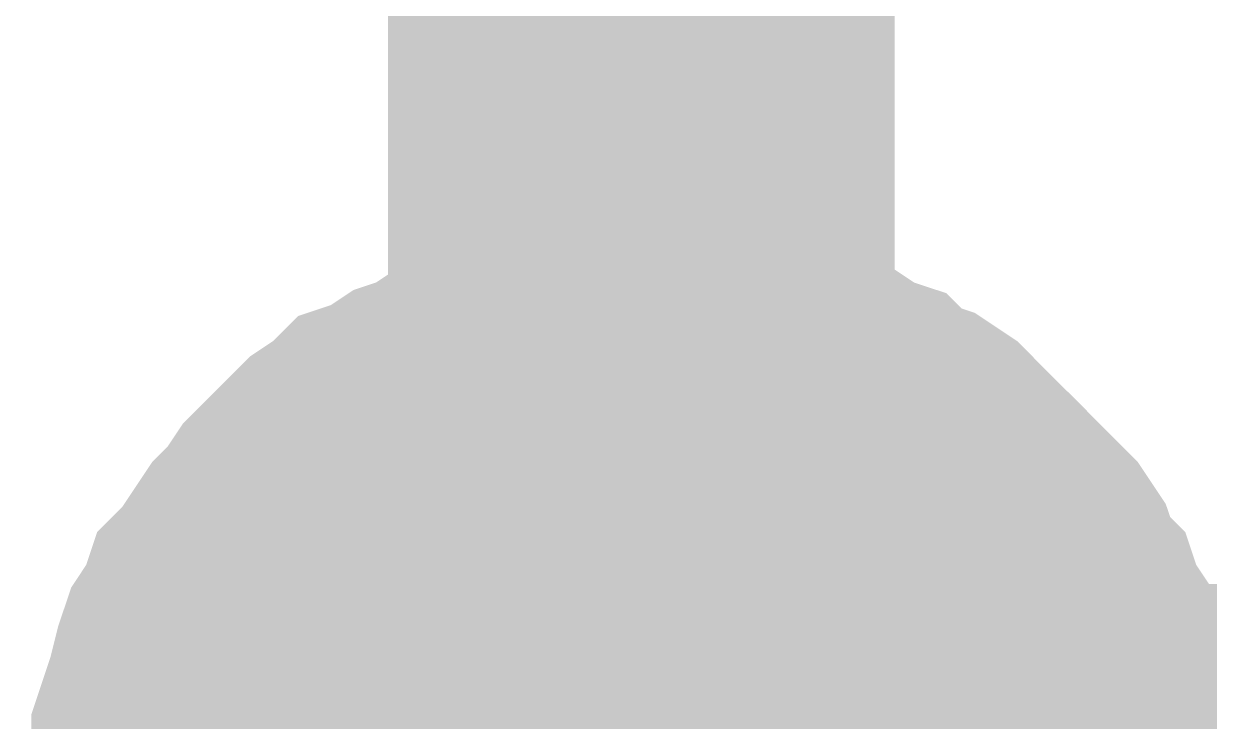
# Model space of a CAD drawing. Header units: inches. Extents: x 0 to 841, y 0 to 594.
# Drawn here: x 344.095 to 345.848, y 255.162 to 256.194 of the extents above; entities that cross this region are included whole.
import ezdxf

# ---------------------------------------------------------------- set-up
doc = ezdxf.new("R2010")
doc.units = ezdxf.units.IN
doc.layers.add('Sheet', color=255, linetype='Continuous')

msp = doc.modelspace()

# ---------------------------------------------------------------- linework, layer by layer
at = {"layer": 'Sheet'}
for points in [[(345.0081, 249.993, 0.7493, 0.7493, 0), (345.0081, 254.9901, 0.7493, 0.7493, 0), (345.0081, 259.9985, 0.7493, 0.7493, 0), (345.0081, 264.9957, 0.7493, 0.7493, 0), (345.0081, 269.9929, 0.7493, 0.7493, 0), (350.0049, 269.9929, 0.7493, 0.7493, 0)], [(344.2445, 254.9901, 0.2997, 0.2997, 0), (344.2445, 255.0351, 0.2997, 0.2997, 0), (344.2445, 255.0687, 0.2997, 0.2997, 0), (344.2557, 255.1024, 0.2997, 0.2997, 0), (344.2557, 255.1473, 0.2997, 0.2997, 0), (344.267, 255.181, 0.2997, 0.2997, 0), (344.2782, 255.2147, 0.2997, 0.2997, 0), (344.2894, 255.2596, 0.2997, 0.2997, 0), (344.3007, 255.2933, 0.2997, 0.2997, 0), (344.3231, 255.327, 0.2997, 0.2997, 0), (344.3343, 255.3607, 0.2997, 0.2997, 0), (344.3568, 255.3832, 0.2997, 0.2997, 0), (344.3793, 255.4169, 0.2997, 0.2997, 0), (344.4017, 255.4505, 0.2997, 0.2997, 0), (344.4242, 255.473, 0.2997, 0.2997, 0), (344.4466, 255.5067, 0.2997, 0.2997, 0), (344.4691, 255.5292, 0.2997, 0.2997, 0), (344.4915, 255.5516, 0.2997, 0.2997, 0), (344.5252, 255.5853, 0.2997, 0.2997, 0), (344.5589, 255.6078, 0.2997, 0.2997, 0), (344.5814, 255.6302, 0.2997, 0.2997, 0), (344.6151, 255.6414, 0.2997, 0.2997, 0), (344.6488, 255.6639, 0.2997, 0.2997, 0), (344.6824, 255.6751, 0.2997, 0.2997, 0), (344.7161, 255.6976, 0.2997, 0.2997, 0), (344.7498, 255.7088, 0.2997, 0.2997, 0), (344.7835, 255.7201, 0.2997, 0.2997, 0), (344.8172, 255.7313, 0.2997, 0.2997, 0), (344.8509, 255.7425, 0.2997, 0.2997, 0), (344.8958, 255.7425, 0.2997, 0.2997, 0), (344.9295, 255.7537, 0.2997, 0.2997, 0), (344.9744, 255.7537, 0.2997, 0.2997, 0), (345.0081, 255.7537, 0.2997, 0.2997, 0)], [(344.2445, 254.9901, 0.2997, 0.2997, 0), (344.2445, 255.0351, 0.2997, 0.2997, 0), (344.2445, 255.0687, 0.2997, 0.2997, 0), (344.2557, 255.1024, 0.2997, 0.2997, 0), (344.2557, 255.1473, 0.2997, 0.2997, 0), (344.267, 255.181, 0.2997, 0.2997, 0), (344.2782, 255.2147, 0.2997, 0.2997, 0), (344.2894, 255.2596, 0.2997, 0.2997, 0), (344.3007, 255.2933, 0.2997, 0.2997, 0), (344.3231, 255.327, 0.2997, 0.2997, 0), (344.3343, 255.3607, 0.2997, 0.2997, 0), (344.3568, 255.3832, 0.2997, 0.2997, 0), (344.3793, 255.4169, 0.2997, 0.2997, 0), (344.4017, 255.4505, 0.2997, 0.2997, 0), (344.4242, 255.473, 0.2997, 0.2997, 0), (344.4466, 255.5067, 0.2997, 0.2997, 0), (344.4691, 255.5292, 0.2997, 0.2997, 0), (344.4915, 255.5516, 0.2997, 0.2997, 0), (344.5252, 255.5853, 0.2997, 0.2997, 0), (344.5589, 255.6078, 0.2997, 0.2997, 0), (344.5814, 255.6302, 0.2997, 0.2997, 0), (344.6151, 255.6414, 0.2997, 0.2997, 0), (344.6488, 255.6639, 0.2997, 0.2997, 0), (344.6824, 255.6751, 0.2997, 0.2997, 0), (344.7161, 255.6976, 0.2997, 0.2997, 0), (344.7498, 255.7088, 0.2997, 0.2997, 0), (344.7835, 255.7201, 0.2997, 0.2997, 0), (344.8172, 255.7313, 0.2997, 0.2997, 0), (344.8509, 255.7425, 0.2997, 0.2997, 0), (344.8958, 255.7425, 0.2997, 0.2997, 0), (344.9295, 255.7537, 0.2997, 0.2997, 0), (344.9744, 255.7537, 0.2997, 0.2997, 0), (345.0081, 255.7537, 0.2997, 0.2997, 0)], [(345.0081, 255.7537, 0.2997, 0.2997, 0), (345.0081, 255.7537, 0.2997, 0.2997, 0)], [(345.0081, 255.7537, 0.2997, 0.2997, 0), (345.053, 255.7537, 0.2997, 0.2997, 0), (345.0867, 255.7537, 0.2997, 0.2997, 0), (345.1204, 255.7425, 0.2997, 0.2997, 0), (345.1653, 255.7425, 0.2997, 0.2997, 0), (345.199, 255.7313, 0.2997, 0.2997, 0), (345.2327, 255.7201, 0.2997, 0.2997, 0), (345.2776, 255.7088, 0.2997, 0.2997, 0), (345.3113, 255.6976, 0.2997, 0.2997, 0), (345.3449, 255.6751, 0.2997, 0.2997, 0), (345.3786, 255.6639, 0.2997, 0.2997, 0), (345.4011, 255.6414, 0.2997, 0.2997, 0), (345.4348, 255.6302, 0.2997, 0.2997, 0), (345.4685, 255.6078, 0.2997, 0.2997, 0), (345.4909, 255.5853, 0.2997, 0.2997, 0), (345.5246, 255.5516, 0.2997, 0.2997, 0), (345.5471, 255.5292, 0.2997, 0.2997, 0), (345.5695, 255.5067, 0.2997, 0.2997, 0), (345.6032, 255.473, 0.2997, 0.2997, 0), (345.6257, 255.4505, 0.2997, 0.2997, 0), (345.6481, 255.4169, 0.2997, 0.2997, 0), (345.6594, 255.3832, 0.2997, 0.2997, 0), (345.6818, 255.3607, 0.2997, 0.2997, 0), (345.693, 255.327, 0.2997, 0.2997, 0), (345.7155, 255.2933, 0.2997, 0.2997, 0), (345.7267, 255.2596, 0.2997, 0.2997, 0), (345.738, 255.2147, 0.2997, 0.2997, 0), (345.7492, 255.181, 0.2997, 0.2997, 0), (345.7604, 255.1473, 0.2997, 0.2997, 0), (345.7604, 255.1024, 0.2997, 0.2997, 0), (345.7716, 255.0687, 0.2997, 0.2997, 0), (345.7716, 255.0351, 0.2997, 0.2997, 0), (345.7716, 254.9901, 0.2997, 0.2997, 0)], [(345.0081, 255.7537, 0.2997, 0.2997, 0), (345.0081, 255.7537, 0.2997, 0.2997, 0)], [(345.0081, 255.7537, 0.2997, 0.2997, 0), (345.053, 255.7537, 0.2997, 0.2997, 0), (345.0867, 255.7537, 0.2997, 0.2997, 0), (345.1204, 255.7425, 0.2997, 0.2997, 0), (345.1653, 255.7425, 0.2997, 0.2997, 0), (345.199, 255.7313, 0.2997, 0.2997, 0), (345.2327, 255.7201, 0.2997, 0.2997, 0), (345.2776, 255.7088, 0.2997, 0.2997, 0), (345.3113, 255.6976, 0.2997, 0.2997, 0), (345.3449, 255.6751, 0.2997, 0.2997, 0), (345.3786, 255.6639, 0.2997, 0.2997, 0), (345.4011, 255.6414, 0.2997, 0.2997, 0), (345.4348, 255.6302, 0.2997, 0.2997, 0), (345.4685, 255.6078, 0.2997, 0.2997, 0), (345.4909, 255.5853, 0.2997, 0.2997, 0), (345.5246, 255.5516, 0.2997, 0.2997, 0), (345.5471, 255.5292, 0.2997, 0.2997, 0), (345.5695, 255.5067, 0.2997, 0.2997, 0), (345.6032, 255.473, 0.2997, 0.2997, 0), (345.6257, 255.4505, 0.2997, 0.2997, 0), (345.6481, 255.4169, 0.2997, 0.2997, 0), (345.6594, 255.3832, 0.2997, 0.2997, 0), (345.6818, 255.3607, 0.2997, 0.2997, 0), (345.693, 255.327, 0.2997, 0.2997, 0), (345.7155, 255.2933, 0.2997, 0.2997, 0), (345.7267, 255.2596, 0.2997, 0.2997, 0), (345.738, 255.2147, 0.2997, 0.2997, 0), (345.7492, 255.181, 0.2997, 0.2997, 0), (345.7604, 255.1473, 0.2997, 0.2997, 0), (345.7604, 255.1024, 0.2997, 0.2997, 0), (345.7716, 255.0687, 0.2997, 0.2997, 0), (345.7716, 255.0351, 0.2997, 0.2997, 0), (345.7716, 254.9901, 0.2997, 0.2997, 0)], [(344.2557, 255.1024, 0.0991, 0.0991, 0), (344.2557, 255.1473, 0.0991, 0.0991, 0), (344.267, 255.181, 0.0991, 0.0991, 0), (344.2782, 255.2147, 0.0991, 0.0991, 0), (344.2894, 255.2596, 0.0991, 0.0991, 0), (344.3007, 255.2933, 0.0991, 0.0991, 0), (344.3231, 255.327, 0.0991, 0.0991, 0), (344.3343, 255.3607, 0.0991, 0.0991, 0), (344.3568, 255.3832, 0.0991, 0.0991, 0), (344.3793, 255.4169, 0.0991, 0.0991, 0), (344.4017, 255.4505, 0.0991, 0.0991, 0), (344.4242, 255.473, 0.0991, 0.0991, 0), (344.4466, 255.5067, 0.0991, 0.0991, 0), (344.4691, 255.5292, 0.0991, 0.0991, 0), (344.4915, 255.5516, 0.0991, 0.0991, 0), (344.5252, 255.5853, 0.0991, 0.0991, 0), (344.5589, 255.6078, 0.0991, 0.0991, 0), (344.5814, 255.6302, 0.0991, 0.0991, 0), (344.6151, 255.6414, 0.0991, 0.0991, 0), (344.6488, 255.6639, 0.0991, 0.0991, 0), (344.6824, 255.6751, 0.0991, 0.0991, 0), (344.7161, 255.6976, 0.0991, 0.0991, 0), (344.7498, 255.7088, 0.0991, 0.0991, 0), (344.7835, 255.7201, 0.0991, 0.0991, 0), (344.8172, 255.7313, 0.0991, 0.0991, 0), (344.8509, 255.7425, 0.0991, 0.0991, 0), (344.8958, 255.7425, 0.0991, 0.0991, 0), (344.9295, 255.7537, 0.0991, 0.0991, 0), (344.9744, 255.7537, 0.0991, 0.0991, 0), (345.0081, 255.7537, 0.0991, 0.0991, 0)], [(344.2557, 255.1024, 0.0991, 0.0991, 0), (344.2557, 255.1473, 0.0991, 0.0991, 0), (344.267, 255.181, 0.0991, 0.0991, 0), (344.2782, 255.2147, 0.0991, 0.0991, 0), (344.2894, 255.2596, 0.0991, 0.0991, 0), (344.3007, 255.2933, 0.0991, 0.0991, 0), (344.3231, 255.327, 0.0991, 0.0991, 0), (344.3343, 255.3607, 0.0991, 0.0991, 0), (344.3568, 255.3832, 0.0991, 0.0991, 0), (344.3793, 255.4169, 0.0991, 0.0991, 0), (344.4017, 255.4505, 0.0991, 0.0991, 0), (344.4242, 255.473, 0.0991, 0.0991, 0), (344.4466, 255.5067, 0.0991, 0.0991, 0), (344.4691, 255.5292, 0.0991, 0.0991, 0), (344.4915, 255.5516, 0.0991, 0.0991, 0), (344.5252, 255.5853, 0.0991, 0.0991, 0), (344.5589, 255.6078, 0.0991, 0.0991, 0), (344.5814, 255.6302, 0.0991, 0.0991, 0), (344.6151, 255.6414, 0.0991, 0.0991, 0), (344.6488, 255.6639, 0.0991, 0.0991, 0), (344.6824, 255.6751, 0.0991, 0.0991, 0), (344.7161, 255.6976, 0.0991, 0.0991, 0), (344.7498, 255.7088, 0.0991, 0.0991, 0), (344.7835, 255.7201, 0.0991, 0.0991, 0), (344.8172, 255.7313, 0.0991, 0.0991, 0), (344.8509, 255.7425, 0.0991, 0.0991, 0), (344.8958, 255.7425, 0.0991, 0.0991, 0), (344.9295, 255.7537, 0.0991, 0.0991, 0), (344.9744, 255.7537, 0.0991, 0.0991, 0), (345.0081, 255.7537, 0.0991, 0.0991, 0)], [(345.0081, 255.7537, 0.0991, 0.0991, 0), (345.0081, 255.7537, 0.0991, 0.0991, 0)], [(345.0081, 255.7537, 0.0991, 0.0991, 0), (345.053, 255.7537, 0.0991, 0.0991, 0), (345.0867, 255.7537, 0.0991, 0.0991, 0), (345.1204, 255.7425, 0.0991, 0.0991, 0), (345.1653, 255.7425, 0.0991, 0.0991, 0), (345.199, 255.7313, 0.0991, 0.0991, 0), (345.2327, 255.7201, 0.0991, 0.0991, 0), (345.2776, 255.7088, 0.0991, 0.0991, 0), (345.3113, 255.6976, 0.0991, 0.0991, 0), (345.3449, 255.6751, 0.0991, 0.0991, 0), (345.3786, 255.6639, 0.0991, 0.0991, 0), (345.4011, 255.6414, 0.0991, 0.0991, 0), (345.4348, 255.6302, 0.0991, 0.0991, 0), (345.4685, 255.6078, 0.0991, 0.0991, 0), (345.4909, 255.5853, 0.0991, 0.0991, 0), (345.5246, 255.5516, 0.0991, 0.0991, 0), (345.5471, 255.5292, 0.0991, 0.0991, 0), (345.5695, 255.5067, 0.0991, 0.0991, 0), (345.6032, 255.473, 0.0991, 0.0991, 0), (345.6257, 255.4505, 0.0991, 0.0991, 0), (345.6481, 255.4169, 0.0991, 0.0991, 0), (345.6594, 255.3832, 0.0991, 0.0991, 0), (345.6818, 255.3607, 0.0991, 0.0991, 0), (345.693, 255.327, 0.0991, 0.0991, 0), (345.7155, 255.2933, 0.0991, 0.0991, 0), (345.7267, 255.2596, 0.0991, 0.0991, 0), (345.738, 255.2147, 0.0991, 0.0991, 0), (345.7492, 255.181, 0.0991, 0.0991, 0), (345.7604, 255.1473, 0.0991, 0.0991, 0), (345.7604, 255.1024, 0.0991, 0.0991, 0)], [(345.0081, 255.7537, 0.0991, 0.0991, 0), (345.0081, 255.7537, 0.0991, 0.0991, 0)], [(345.0081, 255.7537, 0.0991, 0.0991, 0), (345.053, 255.7537, 0.0991, 0.0991, 0), (345.0867, 255.7537, 0.0991, 0.0991, 0), (345.1204, 255.7425, 0.0991, 0.0991, 0), (345.1653, 255.7425, 0.0991, 0.0991, 0), (345.199, 255.7313, 0.0991, 0.0991, 0), (345.2327, 255.7201, 0.0991, 0.0991, 0), (345.2776, 255.7088, 0.0991, 0.0991, 0), (345.3113, 255.6976, 0.0991, 0.0991, 0), (345.3449, 255.6751, 0.0991, 0.0991, 0), (345.3786, 255.6639, 0.0991, 0.0991, 0), (345.4011, 255.6414, 0.0991, 0.0991, 0), (345.4348, 255.6302, 0.0991, 0.0991, 0), (345.4685, 255.6078, 0.0991, 0.0991, 0), (345.4909, 255.5853, 0.0991, 0.0991, 0), (345.5246, 255.5516, 0.0991, 0.0991, 0), (345.5471, 255.5292, 0.0991, 0.0991, 0), (345.5695, 255.5067, 0.0991, 0.0991, 0), (345.6032, 255.473, 0.0991, 0.0991, 0), (345.6257, 255.4505, 0.0991, 0.0991, 0), (345.6481, 255.4169, 0.0991, 0.0991, 0), (345.6594, 255.3832, 0.0991, 0.0991, 0), (345.6818, 255.3607, 0.0991, 0.0991, 0), (345.693, 255.327, 0.0991, 0.0991, 0), (345.7155, 255.2933, 0.0991, 0.0991, 0), (345.7267, 255.2596, 0.0991, 0.0991, 0), (345.738, 255.2147, 0.0991, 0.0991, 0), (345.7492, 255.181, 0.0991, 0.0991, 0), (345.7604, 255.1473, 0.0991, 0.0991, 0), (345.7604, 255.1024, 0.0991, 0.0991, 0)], [(344.5028, 254.9901, 0.2997, 0.2997, 0), (344.5028, 255.0126, 0.2997, 0.2997, 0), (344.5028, 255.0463, 0.2997, 0.2997, 0), (344.514, 255.0687, 0.2997, 0.2997, 0), (344.514, 255.0912, 0.2997, 0.2997, 0), (344.514, 255.1137, 0.2997, 0.2997, 0), (344.5252, 255.1473, 0.2997, 0.2997, 0), (344.5365, 255.1698, 0.2997, 0.2997, 0), (344.5477, 255.1923, 0.2997, 0.2997, 0), (344.5477, 255.2147, 0.2997, 0.2997, 0), (344.5589, 255.2372, 0.2997, 0.2997, 0), (344.5702, 255.2596, 0.2997, 0.2997, 0), (344.5926, 255.2821, 0.2997, 0.2997, 0), (344.6038, 255.2933, 0.2997, 0.2997, 0), (344.6151, 255.3158, 0.2997, 0.2997, 0), (344.6375, 255.3382, 0.2997, 0.2997, 0), (344.6488, 255.3495, 0.2997, 0.2997, 0), (344.6712, 255.3719, 0.2997, 0.2997, 0), (344.6824, 255.3832, 0.2997, 0.2997, 0), (344.7049, 255.4056, 0.2997, 0.2997, 0), (344.7274, 255.4169, 0.2997, 0.2997, 0), (344.7498, 255.4281, 0.2997, 0.2997, 0), (344.761, 255.4393, 0.2997, 0.2997, 0), (344.7835, 255.4505, 0.2997, 0.2997, 0), (344.806, 255.4618, 0.2997, 0.2997, 0), (344.8284, 255.473, 0.2997, 0.2997, 0), (344.8621, 255.4842, 0.2997, 0.2997, 0), (344.8846, 255.4955, 0.2997, 0.2997, 0), (344.907, 255.4955, 0.2997, 0.2997, 0), (344.9295, 255.4955, 0.2997, 0.2997, 0), (344.9519, 255.5067, 0.2997, 0.2997, 0), (344.9856, 255.5067, 0.2997, 0.2997, 0), (345.0081, 255.5067, 0.2997, 0.2997, 0)], [(344.5028, 254.9901, 0.2997, 0.2997, 0), (344.5028, 255.0126, 0.2997, 0.2997, 0), (344.5028, 255.0463, 0.2997, 0.2997, 0), (344.514, 255.0687, 0.2997, 0.2997, 0), (344.514, 255.0912, 0.2997, 0.2997, 0), (344.514, 255.1137, 0.2997, 0.2997, 0), (344.5252, 255.1473, 0.2997, 0.2997, 0), (344.5365, 255.1698, 0.2997, 0.2997, 0), (344.5477, 255.1923, 0.2997, 0.2997, 0), (344.5477, 255.2147, 0.2997, 0.2997, 0), (344.5589, 255.2372, 0.2997, 0.2997, 0), (344.5702, 255.2596, 0.2997, 0.2997, 0), (344.5926, 255.2821, 0.2997, 0.2997, 0), (344.6038, 255.2933, 0.2997, 0.2997, 0), (344.6151, 255.3158, 0.2997, 0.2997, 0), (344.6375, 255.3382, 0.2997, 0.2997, 0), (344.6488, 255.3495, 0.2997, 0.2997, 0), (344.6712, 255.3719, 0.2997, 0.2997, 0), (344.6824, 255.3832, 0.2997, 0.2997, 0), (344.7049, 255.4056, 0.2997, 0.2997, 0), (344.7274, 255.4169, 0.2997, 0.2997, 0), (344.7498, 255.4281, 0.2997, 0.2997, 0), (344.761, 255.4393, 0.2997, 0.2997, 0), (344.7835, 255.4505, 0.2997, 0.2997, 0), (344.806, 255.4618, 0.2997, 0.2997, 0), (344.8284, 255.473, 0.2997, 0.2997, 0), (344.8621, 255.4842, 0.2997, 0.2997, 0), (344.8846, 255.4955, 0.2997, 0.2997, 0), (344.907, 255.4955, 0.2997, 0.2997, 0), (344.9295, 255.4955, 0.2997, 0.2997, 0), (344.9519, 255.5067, 0.2997, 0.2997, 0), (344.9856, 255.5067, 0.2997, 0.2997, 0), (345.0081, 255.5067, 0.2997, 0.2997, 0)], [(345.0081, 255.5067, 0.2997, 0.2997, 0), (345.0081, 255.5067, 0.2997, 0.2997, 0)], [(345.0081, 255.5067, 0.2997, 0.2997, 0), (345.0305, 255.5067, 0.2997, 0.2997, 0), (345.0642, 255.5067, 0.2997, 0.2997, 0), (345.0867, 255.4955, 0.2997, 0.2997, 0), (345.1091, 255.4955, 0.2997, 0.2997, 0), (345.1316, 255.4955, 0.2997, 0.2997, 0), (345.1541, 255.4842, 0.2997, 0.2997, 0), (345.1877, 255.473, 0.2997, 0.2997, 0), (345.2102, 255.4618, 0.2997, 0.2997, 0), (345.2327, 255.4505, 0.2997, 0.2997, 0), (345.2551, 255.4393, 0.2997, 0.2997, 0), (345.2663, 255.4281, 0.2997, 0.2997, 0), (345.2888, 255.4169, 0.2997, 0.2997, 0), (345.3113, 255.4056, 0.2997, 0.2997, 0), (345.3337, 255.3832, 0.2997, 0.2997, 0), (345.3449, 255.3719, 0.2997, 0.2997, 0), (345.3674, 255.3495, 0.2997, 0.2997, 0), (345.3786, 255.3382, 0.2997, 0.2997, 0), (345.4011, 255.3158, 0.2997, 0.2997, 0), (345.4123, 255.2933, 0.2997, 0.2997, 0), (345.4235, 255.2821, 0.2997, 0.2997, 0), (345.446, 255.2596, 0.2997, 0.2997, 0), (345.4572, 255.2372, 0.2997, 0.2997, 0), (345.4685, 255.2147, 0.2997, 0.2997, 0), (345.4685, 255.1923, 0.2997, 0.2997, 0), (345.4797, 255.1698, 0.2997, 0.2997, 0), (345.4909, 255.1473, 0.2997, 0.2997, 0), (345.5021, 255.1137, 0.2997, 0.2997, 0), (345.5021, 255.0912, 0.2997, 0.2997, 0), (345.5021, 255.0687, 0.2997, 0.2997, 0), (345.5134, 255.0463, 0.2997, 0.2997, 0), (345.5134, 255.0126, 0.2997, 0.2997, 0), (345.5134, 254.9901, 0.2997, 0.2997, 0)], [(345.0081, 255.5067, 0.2997, 0.2997, 0), (345.0081, 255.5067, 0.2997, 0.2997, 0)], [(345.0081, 255.5067, 0.2997, 0.2997, 0), (345.0305, 255.5067, 0.2997, 0.2997, 0), (345.0642, 255.5067, 0.2997, 0.2997, 0), (345.0867, 255.4955, 0.2997, 0.2997, 0), (345.1091, 255.4955, 0.2997, 0.2997, 0), (345.1316, 255.4955, 0.2997, 0.2997, 0), (345.1541, 255.4842, 0.2997, 0.2997, 0), (345.1877, 255.473, 0.2997, 0.2997, 0), (345.2102, 255.4618, 0.2997, 0.2997, 0), (345.2327, 255.4505, 0.2997, 0.2997, 0), (345.2551, 255.4393, 0.2997, 0.2997, 0), (345.2663, 255.4281, 0.2997, 0.2997, 0), (345.2888, 255.4169, 0.2997, 0.2997, 0), (345.3113, 255.4056, 0.2997, 0.2997, 0), (345.3337, 255.3832, 0.2997, 0.2997, 0), (345.3449, 255.3719, 0.2997, 0.2997, 0), (345.3674, 255.3495, 0.2997, 0.2997, 0), (345.3786, 255.3382, 0.2997, 0.2997, 0), (345.4011, 255.3158, 0.2997, 0.2997, 0), (345.4123, 255.2933, 0.2997, 0.2997, 0), (345.4235, 255.2821, 0.2997, 0.2997, 0), (345.446, 255.2596, 0.2997, 0.2997, 0), (345.4572, 255.2372, 0.2997, 0.2997, 0), (345.4685, 255.2147, 0.2997, 0.2997, 0), (345.4685, 255.1923, 0.2997, 0.2997, 0), (345.4797, 255.1698, 0.2997, 0.2997, 0), (345.4909, 255.1473, 0.2997, 0.2997, 0), (345.5021, 255.1137, 0.2997, 0.2997, 0), (345.5021, 255.0912, 0.2997, 0.2997, 0), (345.5021, 255.0687, 0.2997, 0.2997, 0), (345.5134, 255.0463, 0.2997, 0.2997, 0), (345.5134, 255.0126, 0.2997, 0.2997, 0), (345.5134, 254.9901, 0.2997, 0.2997, 0)], [(344.514, 255.0912, 0.0991, 0.0991, 0), (344.514, 255.1137, 0.0991, 0.0991, 0), (344.5252, 255.1473, 0.0991, 0.0991, 0), (344.5365, 255.1698, 0.0991, 0.0991, 0), (344.5477, 255.1923, 0.0991, 0.0991, 0), (344.5477, 255.2147, 0.0991, 0.0991, 0), (344.5589, 255.2372, 0.0991, 0.0991, 0), (344.5702, 255.2596, 0.0991, 0.0991, 0), (344.5926, 255.2821, 0.0991, 0.0991, 0), (344.6038, 255.2933, 0.0991, 0.0991, 0), (344.6151, 255.3158, 0.0991, 0.0991, 0), (344.6375, 255.3382, 0.0991, 0.0991, 0), (344.6488, 255.3495, 0.0991, 0.0991, 0), (344.6712, 255.3719, 0.0991, 0.0991, 0), (344.6824, 255.3832, 0.0991, 0.0991, 0), (344.7049, 255.4056, 0.0991, 0.0991, 0), (344.7274, 255.4169, 0.0991, 0.0991, 0), (344.7498, 255.4281, 0.0991, 0.0991, 0), (344.761, 255.4393, 0.0991, 0.0991, 0), (344.7835, 255.4505, 0.0991, 0.0991, 0), (344.806, 255.4618, 0.0991, 0.0991, 0), (344.8284, 255.473, 0.0991, 0.0991, 0), (344.8621, 255.4842, 0.0991, 0.0991, 0), (344.8846, 255.4955, 0.0991, 0.0991, 0), (344.907, 255.4955, 0.0991, 0.0991, 0), (344.9295, 255.4955, 0.0991, 0.0991, 0), (344.9519, 255.5067, 0.0991, 0.0991, 0), (344.9856, 255.5067, 0.0991, 0.0991, 0), (345.0081, 255.5067, 0.0991, 0.0991, 0)], [(344.514, 255.0912, 0.0991, 0.0991, 0), (344.514, 255.1137, 0.0991, 0.0991, 0), (344.5252, 255.1473, 0.0991, 0.0991, 0), (344.5365, 255.1698, 0.0991, 0.0991, 0), (344.5477, 255.1923, 0.0991, 0.0991, 0), (344.5477, 255.2147, 0.0991, 0.0991, 0), (344.5589, 255.2372, 0.0991, 0.0991, 0), (344.5702, 255.2596, 0.0991, 0.0991, 0), (344.5926, 255.2821, 0.0991, 0.0991, 0), (344.6038, 255.2933, 0.0991, 0.0991, 0), (344.6151, 255.3158, 0.0991, 0.0991, 0), (344.6375, 255.3382, 0.0991, 0.0991, 0), (344.6488, 255.3495, 0.0991, 0.0991, 0), (344.6712, 255.3719, 0.0991, 0.0991, 0), (344.6824, 255.3832, 0.0991, 0.0991, 0), (344.7049, 255.4056, 0.0991, 0.0991, 0), (344.7274, 255.4169, 0.0991, 0.0991, 0), (344.7498, 255.4281, 0.0991, 0.0991, 0), (344.761, 255.4393, 0.0991, 0.0991, 0), (344.7835, 255.4505, 0.0991, 0.0991, 0), (344.806, 255.4618, 0.0991, 0.0991, 0), (344.8284, 255.473, 0.0991, 0.0991, 0), (344.8621, 255.4842, 0.0991, 0.0991, 0), (344.8846, 255.4955, 0.0991, 0.0991, 0), (344.907, 255.4955, 0.0991, 0.0991, 0), (344.9295, 255.4955, 0.0991, 0.0991, 0), (344.9519, 255.5067, 0.0991, 0.0991, 0), (344.9856, 255.5067, 0.0991, 0.0991, 0), (345.0081, 255.5067, 0.0991, 0.0991, 0)], [(345.0081, 255.5067, 0.0991, 0.0991, 0), (345.0081, 255.5067, 0.0991, 0.0991, 0)], [(345.0081, 255.5067, 0.0991, 0.0991, 0), (345.0305, 255.5067, 0.0991, 0.0991, 0), (345.0642, 255.5067, 0.0991, 0.0991, 0), (345.0867, 255.4955, 0.0991, 0.0991, 0), (345.1091, 255.4955, 0.0991, 0.0991, 0), (345.1316, 255.4955, 0.0991, 0.0991, 0), (345.1541, 255.4842, 0.0991, 0.0991, 0), (345.1877, 255.473, 0.0991, 0.0991, 0), (345.2102, 255.4618, 0.0991, 0.0991, 0), (345.2327, 255.4505, 0.0991, 0.0991, 0), (345.2551, 255.4393, 0.0991, 0.0991, 0), (345.2663, 255.4281, 0.0991, 0.0991, 0), (345.2888, 255.4169, 0.0991, 0.0991, 0), (345.3113, 255.4056, 0.0991, 0.0991, 0), (345.3337, 255.3832, 0.0991, 0.0991, 0), (345.3449, 255.3719, 0.0991, 0.0991, 0), (345.3674, 255.3495, 0.0991, 0.0991, 0), (345.3786, 255.3382, 0.0991, 0.0991, 0), (345.4011, 255.3158, 0.0991, 0.0991, 0), (345.4123, 255.2933, 0.0991, 0.0991, 0), (345.4235, 255.2821, 0.0991, 0.0991, 0), (345.446, 255.2596, 0.0991, 0.0991, 0), (345.4572, 255.2372, 0.0991, 0.0991, 0), (345.4685, 255.2147, 0.0991, 0.0991, 0), (345.4685, 255.1923, 0.0991, 0.0991, 0), (345.4797, 255.1698, 0.0991, 0.0991, 0), (345.4909, 255.1473, 0.0991, 0.0991, 0), (345.5021, 255.1137, 0.0991, 0.0991, 0), (345.5021, 255.0912, 0.0991, 0.0991, 0)], [(345.0081, 255.5067, 0.0991, 0.0991, 0), (345.0081, 255.5067, 0.0991, 0.0991, 0)], [(345.0081, 255.5067, 0.0991, 0.0991, 0), (345.0305, 255.5067, 0.0991, 0.0991, 0), (345.0642, 255.5067, 0.0991, 0.0991, 0), (345.0867, 255.4955, 0.0991, 0.0991, 0), (345.1091, 255.4955, 0.0991, 0.0991, 0), (345.1316, 255.4955, 0.0991, 0.0991, 0), (345.1541, 255.4842, 0.0991, 0.0991, 0), (345.1877, 255.473, 0.0991, 0.0991, 0), (345.2102, 255.4618, 0.0991, 0.0991, 0), (345.2327, 255.4505, 0.0991, 0.0991, 0), (345.2551, 255.4393, 0.0991, 0.0991, 0), (345.2663, 255.4281, 0.0991, 0.0991, 0), (345.2888, 255.4169, 0.0991, 0.0991, 0), (345.3113, 255.4056, 0.0991, 0.0991, 0), (345.3337, 255.3832, 0.0991, 0.0991, 0), (345.3449, 255.3719, 0.0991, 0.0991, 0), (345.3674, 255.3495, 0.0991, 0.0991, 0), (345.3786, 255.3382, 0.0991, 0.0991, 0), (345.4011, 255.3158, 0.0991, 0.0991, 0), (345.4123, 255.2933, 0.0991, 0.0991, 0), (345.4235, 255.2821, 0.0991, 0.0991, 0), (345.446, 255.2596, 0.0991, 0.0991, 0), (345.4572, 255.2372, 0.0991, 0.0991, 0), (345.4685, 255.2147, 0.0991, 0.0991, 0), (345.4685, 255.1923, 0.0991, 0.0991, 0), (345.4797, 255.1698, 0.0991, 0.0991, 0), (345.4909, 255.1473, 0.0991, 0.0991, 0), (345.5021, 255.1137, 0.0991, 0.0991, 0), (345.5021, 255.0912, 0.0991, 0.0991, 0)], [(345.0081, 254.9901, 0.7493, 0.7493, 0), (350.0049, 254.9901, 0.7493, 0.7493, 0)]]:
    msp.add_lwpolyline(points, format="xyseb", dxfattribs=at)
msp.add_lwpolyline([(344.746, 255, 0.508, 0.508, 1), (345.254, 255, 0.508, 0.508, 1)], format="xyseb", close=True, dxfattribs=at)

doc.saveas('drawing.dxf')
